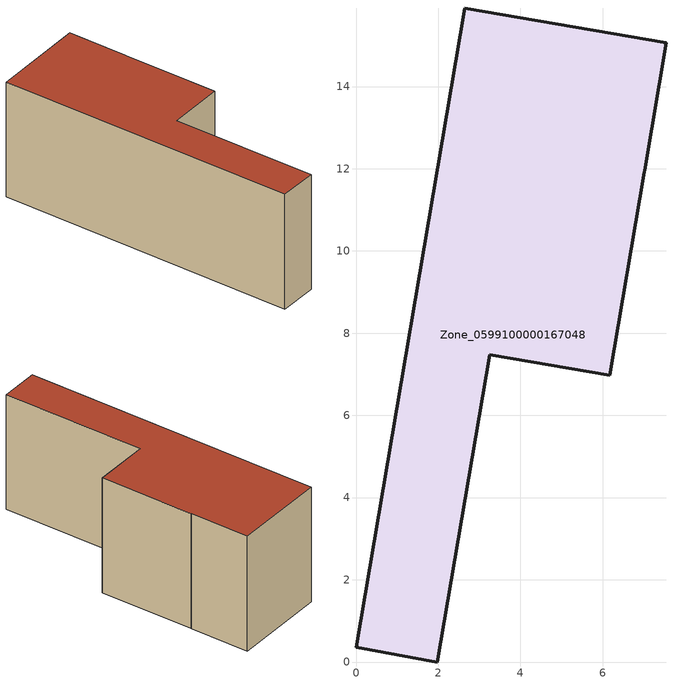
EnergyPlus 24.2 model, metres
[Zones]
Zone_0599100000167048
 floor ground (C_G): 7.02,11.97 7.01,11.91 6.17,6.98 3.25,7.48 1.98,0 0,0.36 2.64,15.91 7.55,15.07 z0
 wall outside (C_F): 2.64,15.91 0,0.36 1.98,0 3.25,7.48 6.17,6.98 7.01,11.91 7.02,11.97 7.55,15.07 2.64,15.91 z0:6.35
 roof outside (C_R): 7.01,11.91 7.02,11.97 7.55,15.07 2.64,15.91 0,0.36 1.98,0 3.25,7.48 6.17,6.98 z6.35
[BUILDING]
Pand.0599100000167048: North Axis=0; Terrain=City; Loads Convergence Tolerance Value=0.04; Temperature Convergence Tolerance Value=0.4; Solar Distribution=FullExterior; Maximum Number of Warmup Days=25; Minimum Number of Warmup Days=1
[Site:Location]
Rotterdam.The.Hague.AP_ZH_NLD Design_Conditions: Latitude=51.96; Longitude=4.45; Time Zone=1; Elevation=-4.5
[SITE:GROUNDTEMPERATURE:BUILDINGSURFACE]
18, 18, 18, 18, 18, 18, 18, 18, 18, 18, 18, 18
[MATERIAL] Thermal Absorptance=0.9; Solar Absorptance=0.7; Visible Absorptance=0.7
Name | Roughness | Thickness | Conductivity | Density | Specific Heat
G.TC.1946 | MediumSmooth | 0.15 | 1 | 540 | 1210
F.TC.1946 | Rough | 0.3 | 0.857143 | 1920 | 840
R.TC.1946 | MediumRough | 0.2 | 0.909091 | 1500 | 1000
[CONSTRUCTION]
C_G: G.TC.1946
C_F: F.TC.1946
C_R: R.TC.1946
[ZONE]
Zone_0599100000167048: Type=1; Multiplier=1; Ceiling Height=Autocalculate; Volume=Autocalculate; Floor Area=autocalculate; Part of Total Floor Area=Yes
[ZONEINFILTRATION:DESIGNFLOWRATE]
Infil_Zone_0599100000167048: Zone or ZoneList or Space or SpaceList=Zone_0599100000167048; Schedule=AlwaysOn; Design Flow Rate Calculation Method=Flow/Area; Flow Rate per Floor Area=0.003; Constant Term Coefficient=1; Temperature Term Coefficient=0; Velocity Term Coefficient=0; Velocity Squared Term Coefficient=0
[HVACTEMPLATE:ZONE:IDEALLOADSAIRSYSTEM]
Zone_0599100000167048: Maximum Heating Supply Air Temperature=50; Minimum Cooling Supply Air Temperature=13; Maximum Heating Supply Air Humidity Ratio=0.0156; Minimum Cooling Supply Air Humidity Ratio=0.0077; Heating Limit=NoLimit; Cooling Limit=NoLimit; Dehumidification Control Type=ConstantSensibleHeatRatio; Cooling Sensible Heat Ratio=0.7; Dehumidification Setpoint=60; Humidification Control Type=None; Humidification Setpoint=30; Outdoor Air Method=None; Outdoor Air Flow Rate per Person=0.00944; Outdoor Air Flow Rate per Zone Floor Area=0; Outdoor Air Flow Rate per Zone=0; Demand Controlled Ventilation Type=None; Outdoor Air Economizer Type=NoEconomizer; Heat Recovery Type=None; Sensible Heat Recovery Effectiveness=0.7; Latent Heat Recovery Effectiveness=0.65
[ZONECONTROL:THERMOSTAT]
ThermostatControl_Zone_0599100000167048: Zone or ZoneList=Zone_0599100000167048; Control Type Schedule=DualSetpointControlType; Control 1=Thermostat_Zone_0599100000167048; Temperature Difference Between Cutout And Setpoint=0
[THERMOSTATSETPOINT:DUALSETPOINT]
Thermostat_Zone_0599100000167048: Heating Setpoint Temperature Schedule=HeatingSetpoint_Zone_0599100000167048; Cooling Setpoint Temperature Schedule=CoolingSetpoint_Zone_0599100000167048
[SCHEDULE:COMPACT]
HeatingSetpoint_Zone_0599100000167048: Through: 12/31, For: AllDays, Until: 24:00, 21
CoolingSetpoint_Zone_0599100000167048: Through: 12/31, For: AllDays, Until: 24:00, 24
DualSetpointControlType: Through: 12/31, For: AllDays, Until: 24:00, 4
AlwaysOn: Through: 12/31, For: AllDays, Until: 24:00, 1
